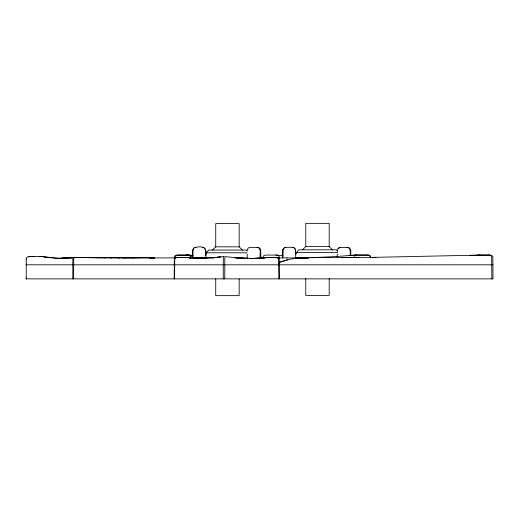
<?xml version="1.0" encoding="UTF-8"?>
<svg xmlns="http://www.w3.org/2000/svg" width="519" height="519" viewBox="0 0 519 519"><rect width="100%" height="100%" fill="white"/><g stroke="black" fill="none" stroke-linecap="round" stroke-linejoin="round"><path stroke-width="0.78" d="M26.222 264.379L26.242 263.957M205.582 253.979C205.92 251.462 205.855 247.407 202.423 247.284M205.712 257.859C207.302 249.114 205.031 245.455 195.845 247.284M260.097 257.859C259.591 254.595 262.024 247.913 256.937 247.284M260.849 257.859L260.681 249.418L258.987 247.563L249.062 247.563L247.92 248.439L247.2 250.443M295.609 253.285L295.609 250.456M295.739 257.865L295.571 249.431L293.884 247.576L292.45 247.297M350.124 255.543C350.176 252.747 351.129 247.576 346.971 247.297M350.876 255.543L350.708 249.431L349.021 247.576L339.089 247.576L337.947 248.445L337.227 250.456M279.306 262.316L279.326 263.25M26.222 263.957L26.248 261.284M279.326 262.393L287.837 259.76L296.368 258.118L311.063 257.58M279.326 278.872L279.144 258.734A1.602 1.518 -90 0 0 278.872 258.248L277.211 257.573A14.058 13.293 90 0 0 276.264 257.521L273.948 257.508M174.163 258.417L174.365 256.704A2.141 1.518 90 0 1 174.637 256.055L176.603 255.127A20.267 14.376 90 0 1 177.251 255.089L188.52 255.134A20.202 14.188 -90 0 1 189.163 255.166L193.1 255.393M262.906 258.404L263.107 256.684A2.141 1.518 -90 0 1 263.38 256.036L265.047 255.14A18.801 13.293 90 0 1 265.994 255.069L276.264 255.069A20.332 14.376 90 0 1 276.912 255.101L278.872 256.036A2.141 1.518 -90 0 1 279.144 256.684L279.352 258.404M26.242 259.02L26.222 261.038M175.357 257.982L175.539 256.743A2.128 1.499 -90 0 1 175.805 256.094L177.446 255.205A18.684 13.124 -90 0 1 178.38 255.134L180.664 255.114M26.222 259.02L26.463 257.962A1.804 1.804 0 0 1 26.767 257.418L28.428 256.704M71.765 258.241L72.439 257.534L76.17 257.508A15.194 4.911 90 0 1 76.397 257.541L77.668 257.534M70.869 258.267L71.557 257.573A15.155 5.047 90 0 1 71.791 257.547L72.355 257.534A14.052 4.548 90 0 1 72.66 257.515L73.289 257.502M205.303 255.523L206.354 252.792L208.696 250.054L246.188 250.054L247.128 251.151M295.596 254.595L296.388 252.545L298.73 249.808L336.221 249.808L337.629 251.449M205.187 255.523L206.354 252.792L246.966 252.792M295.506 254.595L296.388 252.545L337.778 252.545M193.535 248.439L192.815 250.443L192.815 257.859M354.665 256.146L355.762 255.322M212.381 250.164L215.729 246.843L239.162 246.843L242.509 250.164M302.408 249.918L305.756 246.596L329.189 246.596L332.536 249.918M194.67 247.563L192.854 249.418L192.685 257.859M284.704 247.576L283.011 249.431L282.842 257.865M338.699 248.445L339.841 247.576M476.371 255.653L477.954 255.127A20.267 14.285 -90 0 1 478.596 255.095L479.543 255.108M476.455 255.679L478.025 255.16A20.215 14.214 -90 0 1 478.667 255.121L478.92 255.114M354.282 255.543L355.34 255.205A18.684 13.124 90 0 1 355.762 255.16L356.028 255.03A19.015 13.572 -90 0 1 356.994 254.959L367.478 254.959A20.559 14.675 90 0 1 368.14 254.991L370.151 256.094A2.128 1.518 -90 0 1 370.423 256.736L370.508 256.983M355.256 255.536L356.326 255.257A18.567 13.293 -90 0 1 357.273 255.186L367.543 255.186A20.079 14.376 90 0 1 368.192 255.225L370.151 256.146A2.115 1.518 -90 0 1 370.423 256.788L370.611 257.859M477.668 255.543L478.745 255.205A18.684 13.299 -90 0 1 479.686 255.134L482.157 255.114M74.373 257.599L73.815 258.267A1.596 0.506 -90 0 0 73.724 258.754L73.666 278.872M279.326 262.179L287.837 259.76M355.736 255.082L354.334 255.938A2.167 1.551 -90 0 0 354.211 256.159M194.541 247.563L195.974 247.284M286.001 247.297L284.574 247.576L282.881 249.431L282.712 257.865M176.395 257.651L175.033 258.28A1.596 1.505 90 0 0 174.767 258.767L174.579 278.872M28.402 256.71L29.122 256.633A17.14 17.133 90 0 1 29.894 256.6M217.928 257.249L220.393 256.97L212.407 257.781L223.501 256.581M212.407 257.781L214.516 257.573L197.188 258.468L206.984 258.164L200.016 258.423M71.92 257.541L55.488 258.559L71.071 257.859M262.491 257.878L249.853 258.566L262.51 258.086M176.304 257.58L176.603 257.554A15.2 14.376 90 0 1 177.251 257.528L179.568 257.515M356.332 254.991L335.534 256.581L310.446 257.69M270.133 257.515L251.67 258.527L255.127 258.527L234.62 257.619L243.113 258.235M350.909 255.439L355.632 255.166M469.332 255.62L478.025 255.16M350.494 255.543L356.138 255.244M350.552 255.504L356.157 255.231M303.842 257.833L311.257 257.573L296.355 258.105M76.689 257.658L74.691 257.547A14.019 4.45 -90 0 0 74.373 257.593L73.88 257.573A15.109 4.937 90 0 0 73.614 257.599L72.945 258.3A1.589 0.519 90 0 0 72.848 258.78L72.783 278.872M477.954 255.127L373.025 257.372M58.855 258.481L73.036 257.541L57.473 258.52L62.591 258.481L57.959 258.423L62.397 258.507L44.653 256.918M123.263 257.852L148.324 257.632L154.623 258.177L148.389 257.625L135.868 257.768M300.462 257.878L308.909 257.716M30.05 256.6L29.875 256.607A15.842 15.842 0 0 0 28.746 256.658M301.001 257.878L308.195 257.755M312.191 257.684L313.794 257.658L312.853 257.671M30.031 256.6L30.952 256.587M201.554 258.384L192.932 258.079M342.722 257.645L359.732 257.541M357.448 257.541L375.918 257.372L374.53 257.379M73.38 257.541L76.008 257.573M75.871 257.573L105.597 257.761M479.478 255.082L480.263 255.101M266.876 257.515L265.994 257.521A15.2 14.376 90 0 0 265.345 257.547L263.088 258.28A1.596 1.505 -90 0 0 262.848 258.696M341.859 257.638L358.635 257.547M30.932 256.594L32.658 256.587M486.355 255.082L489.962 255.127A20.202 14.376 -90 0 1 490.611 255.166L492.57 256.094A2.128 1.518 -90 0 1 492.842 256.743L493.024 278.872L25.956 278.872M487.49 255.114L479.725 255.076M122.808 257.839L136.127 257.774M184.277 257.521L185.056 257.554M267.123 257.508L265.676 257.56A14.007 13.202 -90 0 0 264.735 257.606L263.386 258.248A1.602 1.518 90 0 0 263.114 258.734M184.822 255.127L180.82 255.121M185.205 255.076L187.521 255.089A18.749 13.293 90 0 1 188.468 255.153M37.647 256.6L39.373 256.587M486.212 255.121L482.313 255.114M184.595 257.554L183.181 257.521M184.745 257.515L185.75 257.547M184.29 257.554L182.584 257.521M266.798 257.547L267.363 257.508M271.956 257.554L273.571 257.547M39.353 256.594L41.079 256.587M37.199 256.594L34.572 256.6M185.439 257.515L186.451 257.547M267.038 257.547L267.603 257.508M271.171 257.554L275.868 257.56A15.148 14.273 90 0 1 276.51 257.586L278.456 258.28A1.596 1.505 -90 0 1 278.729 258.767L278.911 278.872M285.872 247.297L292.58 247.297M183.116 257.56L181.987 257.521M185.672 257.515L186.217 257.547M267.279 257.547L267.843 257.508M270.574 257.554L271.528 257.521M343.526 257.638L326.587 257.651L327.132 257.658M175.779 257.911L146.682 257.904M213.186 257.911L190.434 257.911L205.096 257.917M260.402 257.898L264.418 257.898M277.127 257.898L287.104 257.891M286.819 257.891L308.675 258.008M242.795 258.254L247.647 258.254M242.795 258.462L247.647 258.462M25.982 264.807L492.992 264.807M267.512 257.547L269.205 257.554M269.789 257.554L270.931 257.521M180.074 257.547L177.621 257.56A14 13.202 -90 0 0 176.681 257.612L174.644 258.254A1.602 1.518 90 0 0 174.371 258.741L174.183 278.872M181.391 257.521L182.519 257.56M74.392 257.567L75.19 257.573M181.929 257.56L180.8 257.521M132.306 257.885L146.786 257.904M32.632 256.594L33.943 256.594M34.364 256.594L33.923 256.6M268.31 257.508L269.737 257.515M186.146 257.515L186.691 257.547M181.339 257.554L179.723 257.515M76.89 257.567L76.072 257.541M123.756 257.839L110.411 257.807L111.047 257.813M132.89 257.885L118.676 257.839L119.169 257.846M310.849 257.573L327.638 257.651M186.392 257.515L187.813 257.56A15.142 14.273 90 0 1 188.455 257.586L190.402 258.28A1.596 1.505 -90 0 1 190.648 258.696M104.124 257.761L119.701 257.839M41.053 256.594L41.825 256.594M186.632 257.515L187.521 257.528A14.058 13.293 90 0 1 188.468 257.58L190.129 258.254A1.602 1.518 -90 0 1 190.402 258.741M89.528 257.658L104.832 257.768M73.873 257.508L87.802 257.593M97.578 257.703L111.728 257.807M487.925 255.082L488.82 255.121A18.697 13.144 -90 0 1 489.761 255.186L491.396 256.062A2.141 1.505 90 0 1 491.668 256.71L491.856 278.872M85.758 257.593L99.278 257.703M61.248 258.52L55.163 258.274M260.875 257.664L263.308 257.703M76.974 257.567L77.363 257.573A13.974 4.567 90 0 1 77.688 257.625L77.785 257.671M77.746 257.534L78.122 257.547A15.161 4.814 -90 0 1 78.343 257.573L78.629 257.69M41.955 256.6L42.136 256.6A15.849 15.842 90 0 1 43.259 256.658L43.602 256.704M235.347 257.904L241.4 258.17M241.043 258.092L244.196 258.267M148.324 257.632L154.617 258.118M275.874 255.056L282.92 255.646M43.239 256.665L42.882 256.633A17.127 17.127 0 0 0 42.11 256.607M148.259 257.625L154.617 258.183M54.501 258.215L44.958 257.002M237.177 257.846L224.805 256.574L224.766 278.872M368.192 255.166L368.775 255.251M189.163 255.166L191.089 256.094A2.128 1.499 -90 0 1 191.362 256.743L191.543 257.982M188.468 255.16L190.129 256.062A2.141 1.518 -90 0 1 190.402 256.704L190.609 258.417M489.761 255.192L491.039 255.679M43.583 256.71L44.245 256.847M43.914 256.769L45.237 257.418A1.804 1.804 0 0 1 45.425 257.671M369.022 255.153L370.138 255.938A2.167 1.551 -90 0 1 370.417 256.594M75.93 257.69L75.729 257.599A14.019 4.671 -90 0 0 75.398 257.547M293.748 247.576L295.441 249.431M370.514 257.165L370.572 257.58M279.319 262.945L279.326 263.678M26.242 264.379L26.242 278.872M337.227 253.986L337.233 257.093M247.2 253.979L247.2 258.631M329.189 246.596L329.189 223.358L305.756 223.358L305.756 246.596M329.189 278.567L329.189 295.395L305.756 295.395L305.756 278.567M239.162 246.843L239.162 223.605L215.729 223.605L215.729 246.843M239.162 278.813L239.162 295.642L215.729 295.642L215.729 278.813M223.235 278.872L223.319 256.646A15.888 0.525 -90 0 1 223.332 256.613M26.222 277.989L26.222 278.872M174.222 264.8A1.563 1.563 0 0 1 174.592 263.276M488.807 255.095A18.742 13.209 -90 0 1 489.748 255.16M192.646 255.426L186.237 255.114L192.692 255.458"/></g></svg>
